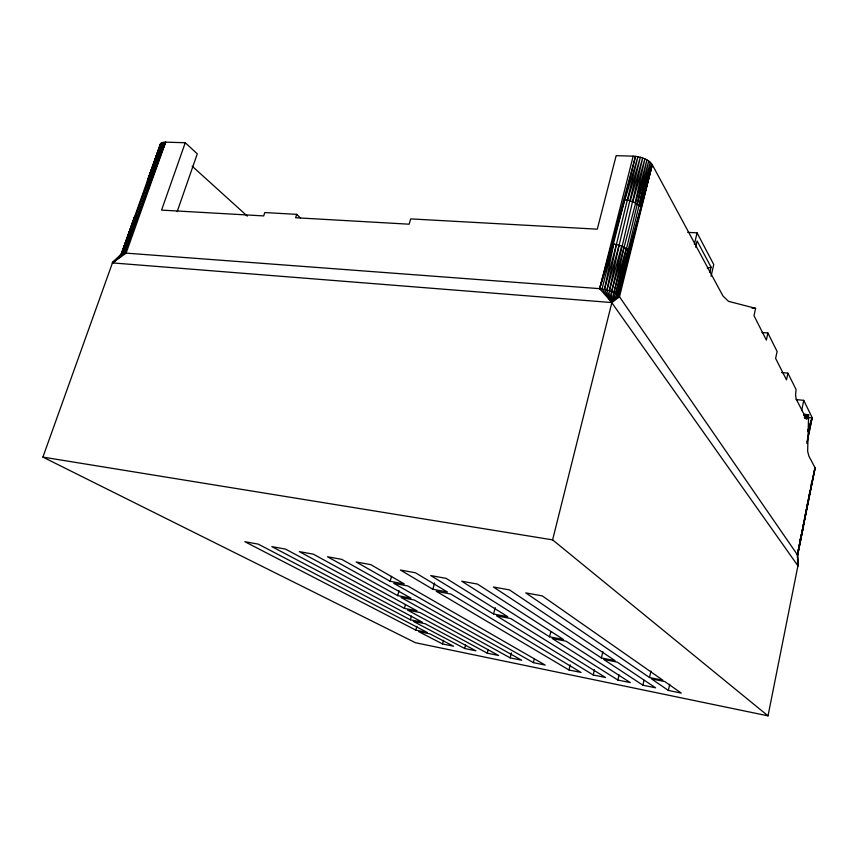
<?xml version="1.0" encoding="UTF-8"?>
<svg xmlns="http://www.w3.org/2000/svg" width="858" height="858" viewBox="0 0 858 858"><rect width="100%" height="100%" fill="white"/><g stroke="black" fill="none" stroke-linecap="round" stroke-linejoin="round"><path stroke-width="1.29" d="M803.839 414.2L808.622 414.725L807.657 451.233L808.837 456.016L815.1 467.878L797.554 555.63L797.919 565.797L768.017 715.851L415.433 642.717L42.9 457.099L112.452 262.902L122.222 253.453L126.094 253.131L599.656 288.663C606.713 289.511 614.543 291.27 619.476 296.782L797.468 554.879L797.919 565.797L602.059 288.931L635.531 156.338C641.698 157.25 648.627 159.266 652.273 164.715L722.897 295.892L728.496 301.34L755.598 308.344L754 315.68L766.366 340.1L767.889 333.001L761.979 332.496M148.037 182.518L147.555 181.499L160.5 143.962L161.712 142.771L165.605 142.149L185.264 142.739L197.286 153.85L177.156 211.669M797.414 563.427L797.919 565.797L797.468 554.879L809.973 491.055M811.185 484.577L811.668 481.981M114.725 261.711L112.452 262.902L124.549 253.089L150.944 178.571L162.752 142.396L122.222 253.453L112.452 262.902L126.094 253.131L165.605 142.149L137.773 215.53L134.631 216.656L121.493 253.85L112.452 262.902L611.872 302.563L615.669 293.5L637.322 203.968L646.911 159.878L624.141 246.986L611.872 302.563L552.616 539.875L768.017 715.851M802.209 530.426L797.479 554.654L803.528 525.847L797.468 554.879L814.95 467.396M803.967 521.546L797.64 555.287M804.472 519.015L806.488 508.912M806.992 506.381L808.257 500.064M599.656 288.663L624.849 199.732L637.944 156.703L616.419 244.412L606.981 289.94L611.872 302.563L617.267 294.584L652.273 164.715L619.476 296.782L611.872 302.563L604.515 289.361L613.695 243.929L621.718 245.967L628.131 249.356L629.59 250.643L618.543 295.678L611.872 302.563L599.656 288.663L633.183 156.167L635.531 156.338L599.656 288.663L613.695 243.929M797.468 554.879L815.1 467.878L808.762 497.533M807.013 441.87L812.161 417.621L803.742 400.364L796.106 399.56M806.906 443.586L812.161 417.621L807.335 417.878M801.651 410.585L803.742 400.364M781.52 372.533L787.912 373.155L786.496 379.869L775.621 358.397L777.101 351.469L767.889 333.001M799.946 540.733L800.493 538.17M651.426 163.449L640.551 206.564L635.188 202.788L630.233 200.879L642.674 157.99L611.679 291.516L611.872 302.563L609.395 290.669L619.122 245.098L640.347 157.261L627.552 200.193L624.849 199.732M617.267 294.584L639.124 205.234L648.702 161.004L637.322 203.968M640.551 206.564L650.225 162.205L639.124 205.234M668.371 690.433L651.469 678.871L664.811 681.584L681.263 693.092L668.371 690.433L669.733 684.223M635.188 202.788L644.884 158.869L632.807 201.748M642.899 685.188L603.657 659.416L617.277 662.14L655.576 687.805L642.899 685.188L644.004 680.265M649.506 677.53L525.782 592.889L542.256 595.892L662.891 680.244L649.506 677.53L650.954 671.053M787.912 373.155L796.117 389.629L795.559 394.455L796.074 398.777L806.359 418.951L807.517 418.211L808.622 414.725M617.857 680.04L552.155 638.459L566.065 641.183L630.319 682.603L617.857 680.04L619.047 674.838M711.057 276.265L713.759 264.554L697.071 232.861L687.73 232.357M709.877 272.351L711.067 267.17L697.114 240.969L695.656 247.201M593.221 674.967L496.535 615.819L510.724 618.543L605.491 677.488L593.221 674.967L594.433 669.808M694.358 244.38L697.071 232.861M601.394 657.936L493.382 586.99L509.491 589.918L615.068 660.66L601.394 657.936L602.874 651.64M568.993 669.98L436.282 591.301L450.75 594.015L581.059 672.457L568.993 669.98L570.227 664.875M549.57 636.818L461.711 581.209L477.466 584.084L563.524 639.553L549.57 636.818L550.847 631.606M533.386 662.644L393.758 583.322L407.786 585.96L545.162 665.068L533.386 662.644L534.33 658.869M510.135 657.861L401.04 597.468L414.285 600.021L521.718 660.242L510.135 657.861L511.389 652.863M493.565 614.006L430.737 575.568L446.139 578.378L507.807 616.73L493.565 614.006L495.205 607.636M487.237 653.153L407.518 610.07L420.077 612.537L498.637 655.491L487.237 653.153L488.191 649.442M618.543 295.678L652.273 164.715L629.59 250.643M464.714 648.509L413.341 621.374L425.257 623.755L475.933 650.825L464.714 648.509L465.669 644.83M604.515 289.361L616.419 244.412M442.535 643.95L418.575 631.552L429.933 633.858L453.582 646.224L442.535 643.95L443.511 640.304M432.861 589.274L400.429 570.044L415.497 572.79L447.393 591.988L432.861 589.274L434.556 583.022M606.981 289.94L619.122 245.098M415.808 630.126L244.83 541.688L258.247 544.133L427.198 632.432L415.808 630.126L416.838 626.329M410.403 619.819L271.804 546.6L285.5 549.099L422.361 622.211L410.403 619.819L411.422 616.098M404.397 608.386L299.335 551.619L313.32 554.171L416.988 610.853L404.397 608.386L405.416 604.697M609.395 290.669L621.718 245.967M397.694 595.624L327.456 556.745L341.741 559.352L410.993 598.176L397.694 595.624L399.056 590.722M390.165 581.284L356.177 561.979L370.774 564.639L404.257 583.923L390.165 581.284L391.548 576.372M611.679 291.516L624.141 246.986M613.792 292.471L626.297 248.134M615.669 293.5L628.131 249.356M807.925 431.327L812.161 417.621L807.625 431.477M185.264 142.739L161.572 210.103L263.685 215.916L264.768 212.569L296.707 214.35L295.635 217.739L409.127 224.195L410.692 218.897L597.286 229.172L616.162 155.663L633.183 156.167M157.218 155.491L160.135 146.89L147.555 181.499L147.78 179.826L149.539 178.796L161.712 142.771L122.565 252.037M148.477 179.225L160.95 143.297L147.469 180.588M122.222 253.453L135.317 216.098L120.999 255.041L112.452 262.902L115.573 260.821M119.294 257.379L112.452 262.902L123.241 253.196L136.368 215.723M147.78 179.826L160.5 143.962L120.999 255.041L134.631 216.656L134.449 218.222M149.539 178.796L150.944 178.571L164.06 142.181M124.549 253.089L165.605 142.149L150.944 178.571M123.241 253.196L137.773 215.53M707.335 268.2L711.067 267.17M751.93 308.065L755.598 308.344M803.603 415.251L808.386 415.787M804.525 416.334L808.118 416.731M804.236 417.16L807.828 417.556M805.126 417.943L807.517 418.211M804.815 418.425L807.217 418.693M42.9 457.099L552.616 539.875M627.552 200.193L630.233 200.879M192.16 166.184L247.329 216.13M296.707 214.35L300.461 217.964M160.371 144.755L160.553 145.656M797.457 562.183L797.919 565.797L797.49 559.63"/></g></svg>
